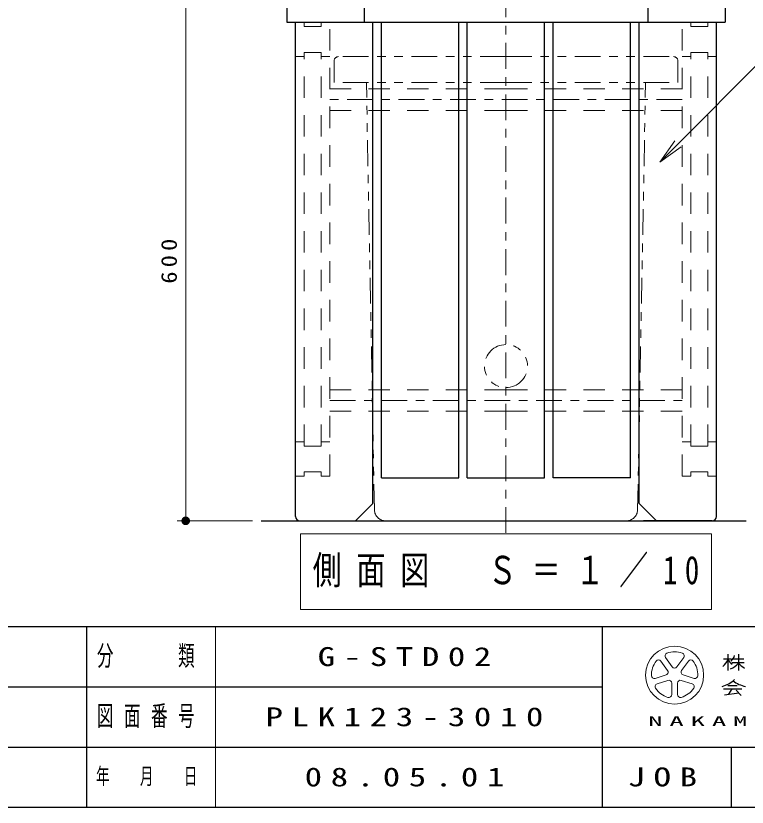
# Model space of a CAD drawing. Units: millimetres on the paper, scale 1:10. Extents: x -365 to 0, y 0 to 257.
# Drawn here: x -138.2 to -53.1, y 0 to 92.1 of the extents above; entities that cross this region are included whole.
import ezdxf

# ---------------------------------------------------------------- set-up
doc = ezdxf.new("R2010")
doc.units = ezdxf.units.MM
for name, pattern in [('USER1', [4.5, 2.5, -2]), ('USER2', [6, 3, -1, 1, -1]), ('USER3', [8, 3, -1, 1, -1, 1, -1])]:
    doc.linetypes.add(name, pattern=pattern)
doc.layers.add('LY_1', color=3, linetype='Continuous', lineweight=25)
doc.layers.add('LY_3', color=7, linetype='Continuous', lineweight=13)
doc.layers.add('LY_4', color=7, linetype='Continuous')
doc.styles.add('ＭＳ ゴシック', font='')
doc.styles.get('ＭＳ ゴシック').set_extended_font_data('MS Gothic')

# ---------------------------------------------------------------- blocks, each defined once
blk = doc.blocks.new('filled_dot')
at = {"color": 0, "linetype": 'Continuous', "lineweight": -2, "const_width": 1.25}
blk.add_lwpolyline([(-0.625, 0, 1), (0.625, 0, 1)], format="xyb", close=True, dxfattribs=at)

msp = doc.modelspace()

# ---------------------------------------------------------------- linework, layer by layer
at = {"layer": 'LY_1', "color": 7, "linetype": 'USER2', "lineweight": 13}
for p, q in [((-81.194, 94.908), (-81.194, 31.905)), ((-60.694, 82.311), (-101.694, 82.311)), ((-101.694, 47.311), (-60.694, 47.311))]:
    msp.add_line(p, q, dxfattribs=at)
at = {"layer": 'LY_1', "color": 7, "lineweight": 13}
for p, q in [((-118.464, 33.311), (-118.464, 93.311)), ((-63.299, 75.05), (-61.531, 77.525)), ((-63.299, 75.05), (-61.177, 77.172)), ((-60.824, 76.818), (-63.299, 75.05)), ((-110.694, 33.311), (-119.464, 33.311)), ((-105.094, 31.795), (-105.094, 22.995)), ((-57.294, 31.795), (-105.094, 31.795)), ((-57.294, 22.995), (-57.294, 31.795)), ((-105.094, 22.995), (-57.294, 22.995))]:
    msp.add_line(p, q, dxfattribs=at)
at = {"layer": 'LY_1'}
for p, q in [((-106.694, 93.311), (-106.694, 91.311)), ((-97.694, 93.311), (-97.694, 91.311)), ((-64.694, 93.311), (-64.694, 91.311)), ((-55.694, 93.311), (-55.694, 91.311)), ((-106.694, 91.311), (-55.694, 91.311)), ((-105.694, 33.811), (-105.694, 91.311)), ((-96.694, 35.311), (-96.694, 91.311)), ((-95.694, 38.311), (-95.694, 91.311)), ((-86.694, 38.311), (-86.694, 91.311)), ((-85.694, 38.311), (-85.694, 91.311)), ((-76.694, 38.311), (-76.694, 91.311)), ((-75.694, 38.311), (-75.694, 91.311)), ((-66.694, 38.311), (-66.694, 91.311)), ((-65.694, 35.311), (-65.694, 91.311)), ((-56.694, 33.811), (-56.694, 91.311)), ((-95.694, 38.311), (-86.694, 38.311)), ((-85.694, 38.311), (-76.694, 38.311)), ((-66.694, 38.311), (-75.694, 38.311)), ((-96.694, 35.311), (-98.694, 33.311)), ((-65.694, 35.311), (-63.694, 33.311)), ((-109.694, 33.311), (-53.259, 33.311)), ((-105.194, 33.311), (-97.194, 33.311)), ((-57.194, 33.311), (-65.194, 33.311))]:
    msp.add_line(p, q, dxfattribs=at)
at = {"layer": 'LY_1', "color": 7, "linetype": 'USER1', "lineweight": 13}
for p, q in [((-104.694, 90.811), (-104.694, 91.311)), ((-102.694, 90.811), (-102.694, 91.311)), ((-101.694, 38.511), (-101.694, 91.311)), ((-60.694, 38.511), (-60.694, 91.311)), ((-59.694, 90.811), (-59.694, 91.311)), ((-57.694, 90.811), (-57.694, 91.311)), ((-104.694, 90.811), (-102.694, 90.811)), ((-57.694, 90.811), (-59.694, 90.811)), ((-104.694, 87.811), (-102.694, 87.811)), ((-104.694, 42.011), (-104.694, 87.811)), ((-102.694, 42.011), (-102.694, 87.811)), ((-57.694, 87.811), (-59.694, 87.811)), ((-59.694, 42.011), (-59.694, 87.811)), ((-57.694, 42.011), (-57.694, 87.811)), ((-105.694, 87.311), (-104.694, 87.311)), ((-102.694, 87.311), (-101.694, 87.311)), ((-59.694, 87.311), (-60.694, 87.311)), ((-56.694, 87.311), (-57.694, 87.311)), ((-101.694, 83.561), (-81.194, 83.561)), ((-60.694, 83.561), (-81.194, 83.561)), ((-101.694, 81.061), (-81.194, 81.061)), ((-60.694, 81.061), (-81.194, 81.061)), ((-101.694, 48.561), (-81.194, 48.561)), ((-60.694, 48.561), (-81.194, 48.561)), ((-101.694, 46.061), (-81.194, 46.061)), ((-60.694, 46.061), (-81.194, 46.061)), ((-105.694, 42.511), (-104.694, 42.511)), ((-102.694, 42.511), (-101.694, 42.511)), ((-59.694, 42.511), (-60.694, 42.511)), ((-56.694, 42.511), (-57.694, 42.511)), ((-104.694, 42.011), (-102.694, 42.011)), ((-57.694, 42.011), (-59.694, 42.011)), ((-104.694, 39.011), (-102.694, 39.011)), ((-104.694, 39.011), (-104.694, 38.511)), ((-102.694, 39.011), (-102.694, 38.511)), ((-59.694, 39.011), (-59.694, 38.511)), ((-57.694, 39.011), (-59.694, 39.011)), ((-57.694, 39.011), (-57.694, 38.511)), ((-105.694, 38.511), (-104.694, 38.511)), ((-102.694, 38.511), (-101.694, 38.511)), ((-59.694, 38.511), (-60.694, 38.511)), ((-56.694, 38.511), (-57.694, 38.511))]:
    msp.add_line(p, q, dxfattribs=at)
at = {"layer": 'LY_1', "color": 7, "linetype": 'USER3', "lineweight": 13}
for p, q in [((-101.194, 86.811), (-101.194, 84.311)), ((-81.194, 87.311), (-100.694, 87.311)), ((-81.194, 87.311), (-61.694, 87.311)), ((-61.194, 86.811), (-61.194, 84.311)), ((-81.194, 84.311), (-101.194, 84.311)), ((-96.504, 34.585), (-97.437, 84.311)), ((-81.194, 84.311), (-61.194, 84.311)), ((-65.883, 34.585), (-64.95, 84.311)), ((-81.194, 33.311), (-95.204, 33.311)), ((-81.194, 33.311), (-67.183, 33.311))]:
    msp.add_line(p, q, dxfattribs=at)
at = {"layer": 'LY_1', "color": 7, "lineweight": 13}
msp.add_lwpolyline([(-63.299, 75.05), (-49.524, 88.824), (-10.524, 88.824)], dxfattribs=at)
at = {"layer": 'LY_1', "color": 7, "linetype": 'USER3', "lineweight": 13}
for centre, radius, start, end in [((-100.694, 86.811), 0.5, 90, 180), ((-61.694, 86.811), 0.5, 360, 90), ((-81.194, 51.311), 2.5, 90, 270), ((-81.194, 51.311), 2.5, 270, 90), ((-95.204, 34.611), 1.3, 181.15036, 270), ((-67.183, 34.611), 1.3, 270, 358.84964)]:
    msp.add_arc(centre, radius, start, end, dxfattribs=at)
at = {"layer": 'LY_1'}
for centre, start, end in [((-105.194, 33.811), 180, 270), ((-57.194, 33.811), 270, 0)]:
    msp.add_arc(centre, 0.5, start, end, dxfattribs=at)
at = {"layer": 'LY_3', "color": 20, "lineweight": 25}
for p, q in [((-365, 21), (0, 21)), ((-365, 0), (0, 0))]:
    msp.add_line(p, q, dxfattribs=at)
at = {"layer": 'LY_3', "color": 3, "lineweight": 25}
for p, q in [((-130, 21), (-130, 0)), ((-70, 21), (-70, 0)), ((-55.361, 17.793), (-55.361, 15.903)), ((-54.146, 17.793), (-54.146, 15.903)), ((-55.901, 17.253), (-54.956, 17.253)), ((-54.915, 16.848), (-53.471, 16.848)), ((-54.769, 17.253), (-53.525, 17.253)), ((-182.5, 14), (-70, 14)), ((-55.361, 14.148), (-54.281, 14.148)), ((-55.901, 13.784), (-53.741, 13.784)), ((-55.765, 13.067), (-54.113, 13.304)), ((-54.899, 13.784), (-55.289, 13.136)), ((-54.416, 13.607), (-53.81, 13.001)), ((-237.5, 7), (0, 7)), ((-55, 7), (-55, 0))]:
    msp.add_line(p, q, dxfattribs=at)
at = {"layer": 'LY_3'}
for p, q in [((-115, 21), (-115, 0)), ((-62.39, 15.917), (-63.175, 16.997)), ((-62.629, 17.393), (-61.844, 16.313)), ((-61.298, 16.313), (-60.513, 17.393)), ((-59.967, 16.997), (-60.752, 15.917)), ((-63.828, 14.985), (-62.559, 15.397)), ((-62.35, 14.755), (-63.62, 14.343)), ((-59.522, 14.343), (-60.792, 14.755)), ((-60.583, 15.397), (-59.313, 14.985)), ((-61.908, 13.099), (-61.908, 14.434)), ((-61.233, 14.434), (-61.233, 13.099))]:
    msp.add_line(p, q, dxfattribs=at)
msp.add_circle((-61.571, 15.363), 3.375, dxfattribs=at)
for centre, radius, start, end in [((-62.356, 17.592), 0.338, 109.39847, 215.99997), ((-61.571, 15.363), 2.7, 70.60155, 109.39847), ((-60.786, 17.592), 0.338, 324, 70.60155), ((-61.571, 15.363), 2.7, 142.60154, 181.39846), ((-63.448, 16.798), 0.338, 35.99999, 142.60154), ((-59.694, 16.798), 0.338, 37.39846, 143.99995), ((-61.571, 15.363), 2.7, 358.60155, 37.39847), ((-62.663, 15.718), 0.338, 287.99998, 35.99999), ((-61.571, 16.512), 0.338, 215.99998, 324), ((-60.479, 15.718), 0.338, 143.99996, 251.99999), ((-63.933, 15.306), 0.338, 181.39848, 287.99997), ((-62.246, 14.434), 0.338, 359.99997, 107.99999), ((-60.896, 14.434), 0.338, 71.99997, 179.99999), ((-59.209, 15.306), 0.338, 252.00001, 358.60156), ((-63.516, 14.022), 0.338, 107.99999, 214.60154), ((-61.571, 15.363), 2.7, 214.60156, 253.39848), ((-61.571, 15.363), 2.7, 286.60155, 325.39847), ((-59.626, 14.022), 0.338, 325.39847, 71.99996), ((-62.246, 13.099), 0.338, 253.39847, 359.99997), ((-60.896, 13.099), 0.338, 179.99999, 286.60154)]:
    msp.add_arc(centre, radius, start, end, dxfattribs=at)
at = {"layer": 'LY_3', "color": 3, "lineweight": 25}
for centre, radius, start, end in [((-56.002, 18.047), 1.467, 313.72108, 343.54317), ((-57.466, 18.084), 2.285, 311.36185, 337.13638), ((-53.383, 18.427), 2.345, 212.50346, 230.00631), ((-56.374, 18.818), 3.034, 295.86917, 317.23867), ((-51.918, 18.818), 3.034, 222.76131, 240.10806), ((-56.898, 17.257), 3.32, 285.11261, 313.40619), ((-52.77, 17.194), 3.192, 231.17281, 259.75506)]:
    msp.add_arc(centre, radius, start, end, dxfattribs=at)

# ---------------------------------------------------------------- block references
at = {"layer": 'LY_1', "color": 7, "lineweight": 13, "xscale": 0.4, "yscale": 0.4, "rotation": 90}
msp.add_blockref('filled_dot', (-118.464, 33.311), dxfattribs=at)

# ---------------------------------------------------------------- texts
at = {"layer": 'LY_1', "color": 7, "insert": (-119.464, 63.752), "char_height": 1.833, "attachment_point": 8, "rotation": 90, "style": 'ＭＳ ゴシック'}
msp.add_mtext('\\T1.33;\\W1.15;600', dxfattribs=at)
at = {"layer": 'LY_1', "color": 7, "insert": (-103.694, 27.395), "char_height": 3.299, "attachment_point": 4, "style": 'ＭＳ ゴシック'}
msp.add_mtext('\\T1.51;\\W0.75;側面図\u3000Ｓ＝１／10', dxfattribs=at)
at = {"layer": 'LY_3', "attachment_point": 5, "style": 'ＭＳ ゴシック'}
for s, insert, char_height in [('\\T1.64;\\W0.6;分\u3000\u3000類', (-122.5, 17.5), 2.346), ('\\T1.64;\\W0.6;図面番号', (-122.5, 10.5), 2.346), ('\\T1.5;\\W2.2;NAKAMURA\\~MFG.CORPORATION', (-35, 10), 1.1), ('\\T1.64;\\W0.6;年\u3000月\u3000日', (-122.5, 3.5), 1.906), ('\\T1.5;\\W1.35;JOB', (-62.5, 3.5), 2.199)]:
    msp.add_mtext(s, dxfattribs=dict(at, insert=insert, char_height=char_height))
at = {"layer": 'LY_4', "char_height": 2.199, "attachment_point": 5, "style": 'ＭＳ ゴシック'}
for s, insert in [('\\T1.5;\\W1.35;G-STD02', (-92.5, 17.5)), ('\\T1.5;\\W1.35;PLK123-3010', (-92.5, 10.5)), ('\\T1.5;\\W1.35;08.05.01', (-92.5, 3.5))]:
    msp.add_mtext(s, dxfattribs=dict(at, insert=insert))

doc.saveas('drawing.dxf')
